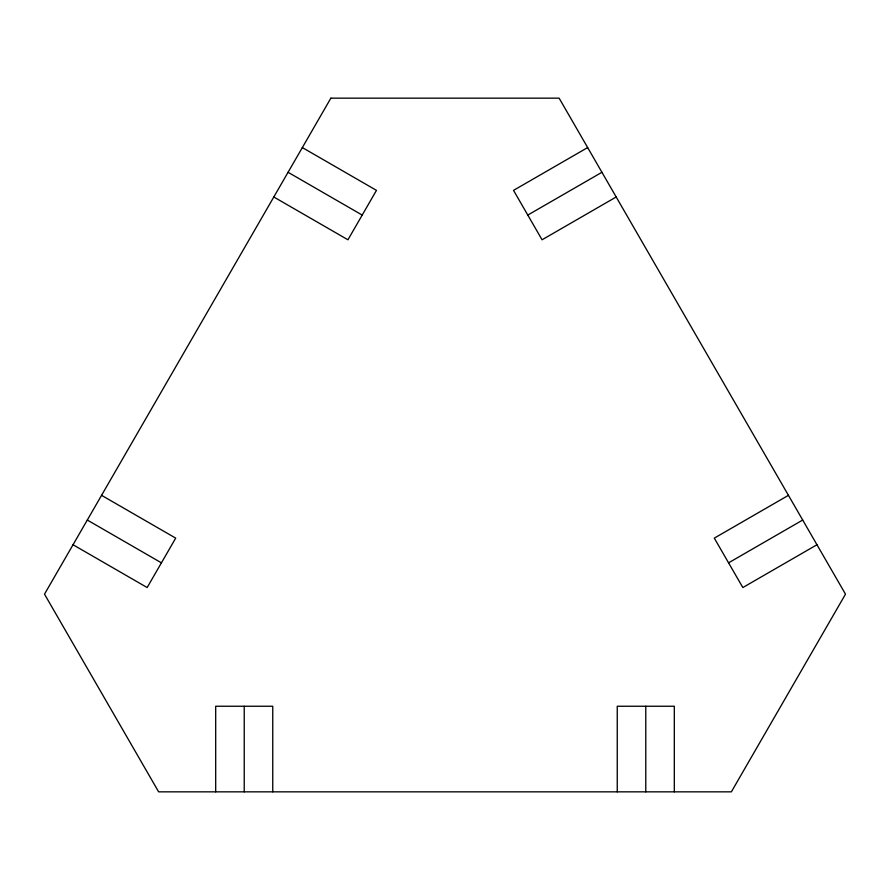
<?xml version="1.0" encoding="UTF-8"?>
<svg xmlns="http://www.w3.org/2000/svg" width="890" height="890" viewBox="0 0 890 890"><rect width="100%" height="100%" fill="white"/><g stroke="black" fill="none" stroke-linecap="round" stroke-linejoin="round"><path stroke-width="1.33" d="M587.656 147.573L513.53 190.371L542.066 239.788L616.192 196.99M527.792 215.08L601.929 172.282M788.44 495.33L714.303 538.127L742.839 587.545L816.964 544.747M728.576 562.836L802.702 520.038M302.344 147.573L376.47 190.371L347.934 239.788L273.809 196.99M288.071 172.282L362.208 215.08M101.56 495.33L175.697 538.127L147.162 587.545L73.036 544.747M87.298 520.038L161.424 562.836M674.308 791.844L674.308 706.248L617.248 706.248L617.248 791.844M645.773 706.248L645.773 791.844M272.752 791.844L272.752 706.248L215.691 706.248L215.691 791.844M244.227 706.248L244.227 791.844M330.869 98.156L44.5 594.164L158.631 791.844L731.369 791.844L845.5 594.164L559.131 98.156L330.869 98.156"/></g></svg>
